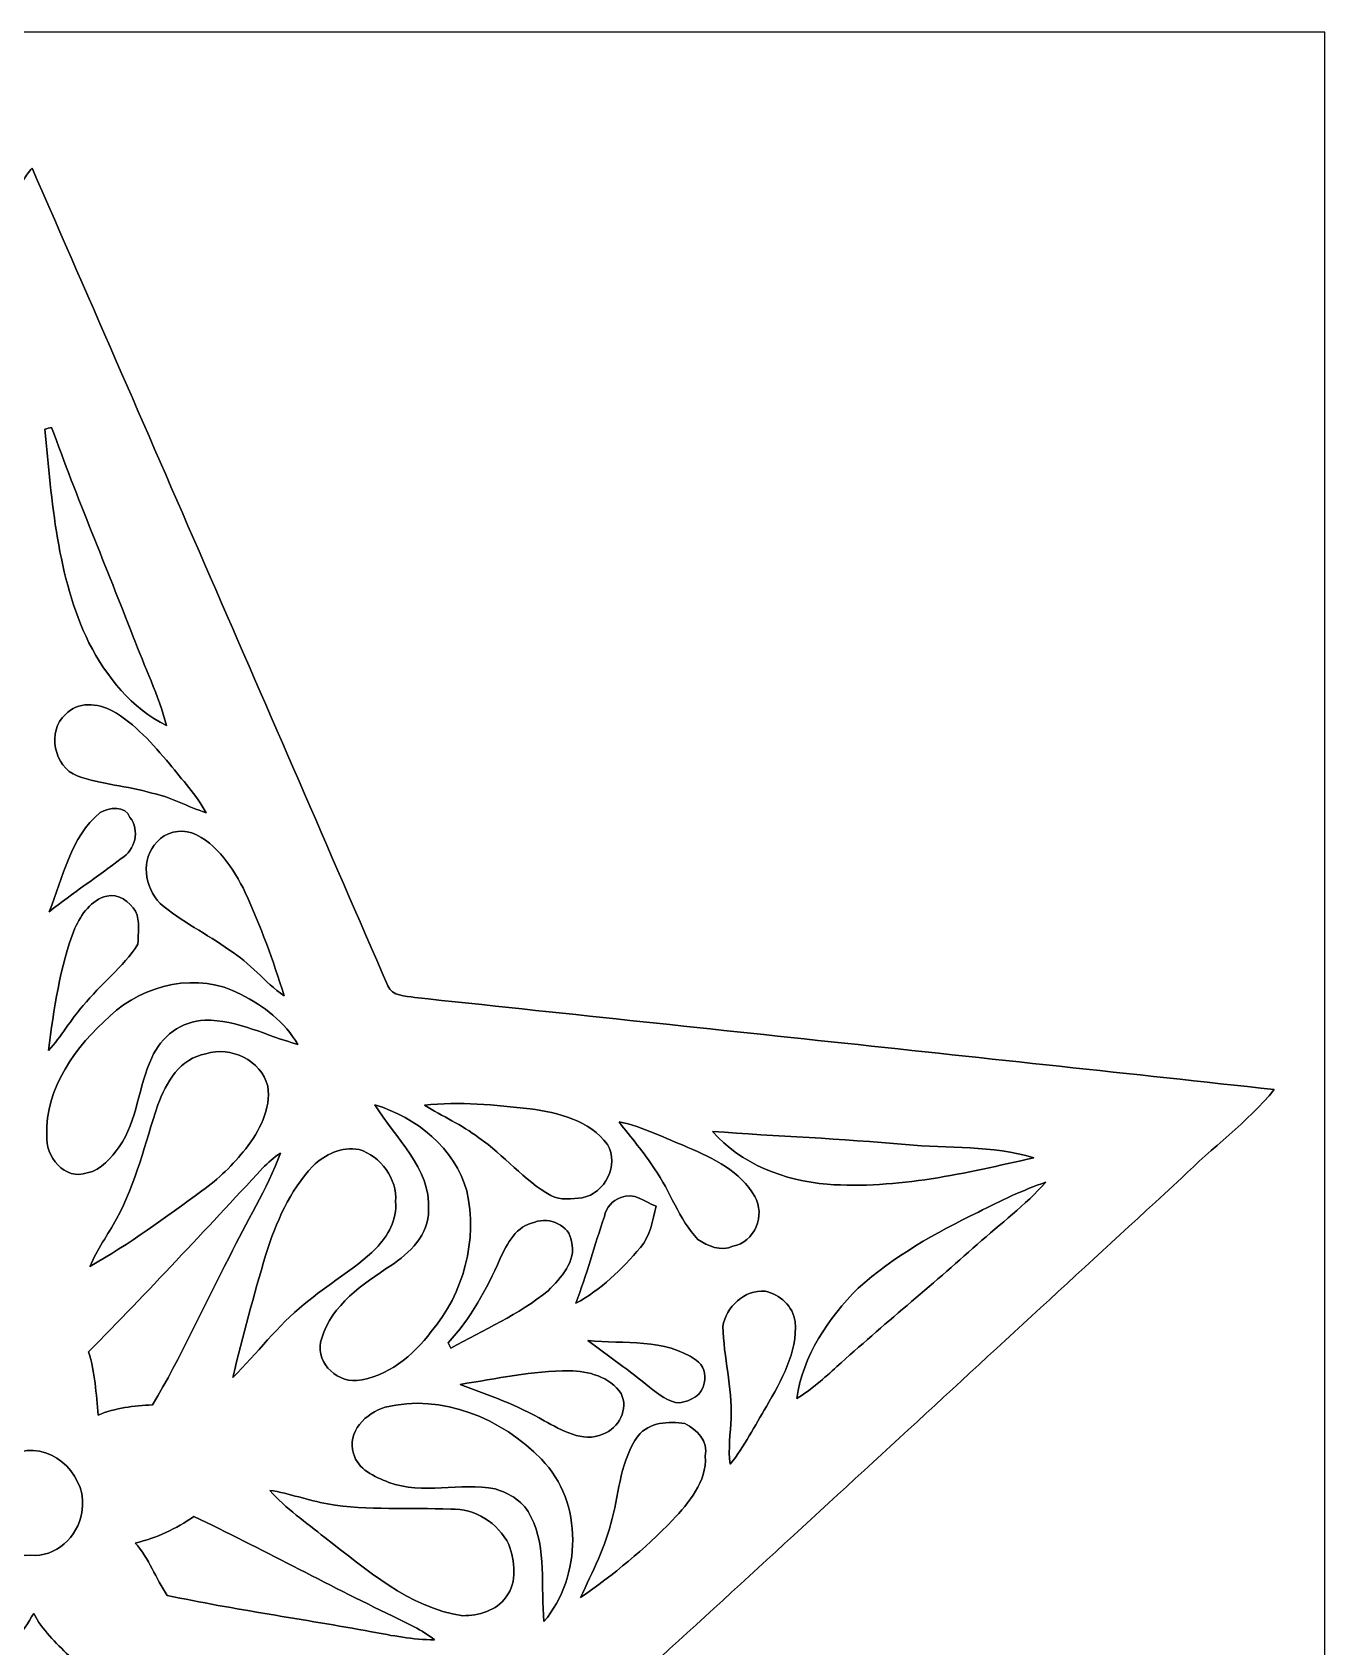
# Model space of a CAD drawing. Header units: centimetres. Extents: x -16.8 to 16.8, y -16.7 to 16.7.
# Drawn here: x 0.29 to 16.77, y -3.93 to 16.67 of the extents above; entities that cross this region are included whole.
import ezdxf

# ---------------------------------------------------------------- set-up
doc = ezdxf.new("R2010")
doc.units = ezdxf.units.CM
doc.header["$MEASUREMENT"] = 0
doc.layers.add('Layer 1', color=7, linetype='Continuous')

msp = doc.modelspace()

# ---------------------------------------------------------------- linework, layer by layer
at = {"layer": 'Layer 1', "color": 7}
for points, knots in [([(-16.77458, 16.66875), (-16.77458, 16.66875), (16.77458, 16.66875), (16.77458, 16.66875), (16.77458, 16.66875), (16.77458, 16.66875), (16.77458, -16.66875), (16.77458, -16.66875), (16.77458, -16.66875), (16.77458, -16.66875), (-16.77458, -16.66875), (-16.77458, -16.66875), (-16.77458, -16.66875), (-16.77458, -16.66875), (-16.77458, 16.66875), (-16.77458, 16.66875), (-16.77458, 16.66875), (-16.77458, 16.66875), (-16.77458, 16.66875), (-16.77458, 16.66875)], [0, 0, 0, 0, 0.16666667, 0.16666667, 0.16666667, 0.16666667, 0.33333333, 0.33333333, 0.33333333, 0.33333333, 0.5, 0.5, 0.5, 0.5, 0.66666667, 0.66666667, 0.66666667, 0.66666667, 1, 1, 1, 1]), ([(0.1778, 14.78562), (-1.30986, 11.36685), (-2.79929, 7.94773), (-4.2799, 4.52543), (-4.2799, 4.52543), (-4.34411, 4.34481), (-4.57729, 4.35998), (-4.72793, 4.3307), (-4.72793, 4.3307), (-8.35307, 3.95076), (-11.97681, 3.55529), (-15.6016, 3.17288), (-15.6016, 3.17288), (-15.39134, 2.90089), (-15.11088, 2.69416), (-14.86359, 2.4578), (-14.86359, 2.4578), (-12.31265, 0.11254), (-9.76524, -2.23661), (-7.21043, -4.57764), (-7.21043, -4.57764), (-7.42456, -5.79332), (-7.7149, -6.99488), (-7.94985, -8.20702), (-7.94985, -8.20702), (-8.47654, -10.77666), (-9.03676, -13.33994), (-9.54476, -15.9131), (-9.54476, -15.9131), (-9.01524, -15.66686), (-8.53158, -15.33525), (-8.02323, -15.05021), (-8.02323, -15.05021), (-5.32024, -13.44612), (-2.61267, -11.84875), (0.09102, -10.24502), (0.09102, -10.24502), (0.21943, -10.15471), (0.38594, -10.21045), (0.50835, -10.28524), (0.50835, -10.28524), (3.3722, -11.98704), (6.24452, -13.67402), (9.10837, -15.37476), (9.10837, -15.37476), (9.42975, -15.55715), (9.73702, -15.7674), (10.07745, -15.91416), (10.07745, -15.91416), (9.96915, -15.28727), (9.82592, -14.66744), (9.69716, -14.04479), (9.69716, -14.04479), (9.21173, -11.66566), (8.69844, -9.29252), (8.21584, -6.91339), (8.21584, -6.91339), (8.05215, -6.13657), (7.87224, -5.36293), (7.73994, -4.58011), (7.73994, -4.58011), (10.15506, -2.38231), (12.54689, -0.15804), (14.95284, 2.0507), (14.95284, 2.0507), (15.33701, 2.43522), (15.78504, 2.75519), (16.13182, 3.17676), (16.13182, 3.17676), (12.47846, 3.57823), (8.82297, 3.96134), (5.16855, 4.35222), (5.16855, 4.35222), (5.05213, 4.37409), (4.87574, 4.36457), (4.82459, 4.50286), (4.82459, 4.50286), (3.31435, 7.98124), (1.80552, 11.46104), (0.28646, 14.93591), (0.28646, 14.93591), (0.248, 14.88722), (0.20814, 14.8396), (0.1778, 14.78562)], [0, 0, 0, 0, 0.04545455, 0.04545455, 0.04545455, 0.04545455, 0.09090909, 0.09090909, 0.09090909, 0.09090909, 0.13636364, 0.13636364, 0.13636364, 0.13636364, 0.18181818, 0.18181818, 0.18181818, 0.18181818, 0.22727273, 0.22727273, 0.22727273, 0.22727273, 0.27272727, 0.27272727, 0.27272727, 0.27272727, 0.31818182, 0.31818182, 0.31818182, 0.31818182, 0.36363636, 0.36363636, 0.36363636, 0.36363636, 0.40909091, 0.40909091, 0.40909091, 0.40909091, 0.45454545, 0.45454545, 0.45454545, 0.45454545, 0.5, 0.5, 0.5, 0.5, 0.54545455, 0.54545455, 0.54545455, 0.54545455, 0.59090909, 0.59090909, 0.59090909, 0.59090909, 0.63636364, 0.63636364, 0.63636364, 0.63636364, 0.68181818, 0.68181818, 0.68181818, 0.68181818, 0.72727273, 0.72727273, 0.72727273, 0.72727273, 0.77272727, 0.77272727, 0.77272727, 0.77272727, 0.81818182, 0.81818182, 0.81818182, 0.81818182, 0.86363636, 0.86363636, 0.86363636, 0.86363636, 0.90909091, 0.90909091, 0.90909091, 0.90909091, 1, 1, 1, 1]), ([(0.45085, 11.60427), (0.47237, 11.60992), (0.51506, 11.62085), (0.53657, 11.6265), (0.53657, 11.6265), (0.86078, 10.72656), (1.23366, 9.84532), (1.57798, 8.95279), (1.57798, 8.95279), (1.72014, 8.57638), (1.8983, 8.21196), (2.00201, 7.82214), (2.00201, 7.82214), (1.55646, 8.03981), (1.23613, 8.44444), (1.01247, 8.87695), (1.01247, 8.87695), (0.60572, 9.72467), (0.53657, 10.68211), (0.45085, 11.60427)], [0, 0, 0, 0, 0.16666667, 0.16666667, 0.16666667, 0.16666667, 0.33333333, 0.33333333, 0.33333333, 0.33333333, 0.5, 0.5, 0.5, 0.5, 0.66666667, 0.66666667, 0.66666667, 0.66666667, 1, 1, 1, 1]), ([(0.71473, 7.96396), (0.86325, 8.13364), (1.12607, 8.10683), (1.30916, 8.01017), (1.30916, 8.01017), (1.60338, 7.84684), (1.82492, 7.58437), (2.04082, 7.33178), (2.04082, 7.33178), (2.20098, 7.12893), (2.38301, 6.93984), (2.50578, 6.71019), (2.50578, 6.71019), (2.27224, 6.78497), (2.05705, 6.91021), (1.81539, 6.96101), (1.81539, 6.96101), (1.50283, 7.05485), (1.17087, 7.06755), (0.8636, 7.17938), (0.8636, 7.17938), (0.56691, 7.2958), (0.4699, 7.74947), (0.71473, 7.96396)], [0, 0, 0, 0, 0.14285714, 0.14285714, 0.14285714, 0.14285714, 0.28571429, 0.28571429, 0.28571429, 0.28571429, 0.42857143, 0.42857143, 0.42857143, 0.42857143, 0.57142857, 0.57142857, 0.57142857, 0.57142857, 0.71428571, 0.71428571, 0.71428571, 0.71428571, 1, 1, 1, 1]), ([(1.15535, 6.71089), (1.26753, 6.77686), (1.48131, 6.80685), (1.53494, 6.64986), (1.53494, 6.64986), (1.66758, 6.48652), (1.60161, 6.22794), (1.42416, 6.12669), (1.42416, 6.12669), (1.12571, 5.89033), (0.80222, 5.68713), (0.50624, 5.44689), (0.50624, 5.44689), (0.68333, 5.88222), (0.77294, 6.39692), (1.15535, 6.71089)], [0, 0, 0, 0, 0.2, 0.2, 0.2, 0.2, 0.4, 0.4, 0.4, 0.4, 0.6, 0.6, 0.6, 0.6, 1, 1, 1, 1]), ([(1.88242, 6.33695), (1.98226, 6.46501), (2.17452, 6.49923), (2.32516, 6.45513), (2.32516, 6.45513), (2.65359, 6.31296), (2.85432, 6.0004), (3.00673, 5.69136), (3.00673, 5.69136), (3.19934, 5.26344), (3.36515, 4.82318), (3.50132, 4.37374), (3.50132, 4.37374), (3.25226, 4.54766), (3.06423, 4.79601), (2.80529, 4.95688), (2.80529, 4.95688), (2.51601, 5.16502), (2.1904, 5.31989), (1.91946, 5.55308), (1.91946, 5.55308), (1.7212, 5.75628), (1.66617, 6.12211), (1.88242, 6.33695)], [0, 0, 0, 0, 0.14285714, 0.14285714, 0.14285714, 0.14285714, 0.28571429, 0.28571429, 0.28571429, 0.28571429, 0.42857143, 0.42857143, 0.42857143, 0.42857143, 0.57142857, 0.57142857, 0.57142857, 0.57142857, 0.71428571, 0.71428571, 0.71428571, 0.71428571, 1, 1, 1, 1]), ([(1.23896, 5.6448), (1.38818, 5.68607), (1.53176, 5.57212), (1.60761, 5.45324), (1.60761, 5.45324), (1.66687, 5.32412), (1.63865, 5.1689), (1.63724, 5.03237), (1.63724, 5.03237), (1.44639, 4.73498), (1.15923, 4.52049), (0.93874, 4.2478), (0.93874, 4.2478), (0.77505, 4.06964), (0.66322, 3.85128), (0.49706, 3.67524), (0.49706, 3.67524), (0.56339, 4.20299), (0.641, 4.73781), (0.8315, 5.23663), (0.8315, 5.23663), (0.91687, 5.40985), (1.03787, 5.60035), (1.23896, 5.6448)], [0, 0, 0, 0, 0.14285714, 0.14285714, 0.14285714, 0.14285714, 0.28571429, 0.28571429, 0.28571429, 0.28571429, 0.42857143, 0.42857143, 0.42857143, 0.42857143, 0.57142857, 0.57142857, 0.57142857, 0.57142857, 0.71428571, 0.71428571, 0.71428571, 0.71428571, 1, 1, 1, 1]), ([(1.28094, 4.11621), (1.71379, 4.52226), (2.41018, 4.68454), (2.9464, 4.39349), (2.9464, 4.39349), (3.23779, 4.24639), (3.51296, 4.03966), (3.67736, 3.75179), (3.67736, 3.75179), (3.28366, 3.86221), (2.90865, 4.06329), (2.49132, 4.06471), (2.49132, 4.06471), (2.19675, 4.05024), (1.92687, 3.8541), (1.81434, 3.58387), (1.81434, 3.58387), (1.64112, 3.21592), (1.63266, 2.78694), (1.39876, 2.4451), (1.39876, 2.4451), (1.29081, 2.31105), (1.17263, 2.14701), (0.99025, 2.1149), (0.99025, 2.1149), (0.7052, 2.00907), (0.44909, 2.32869), (0.47554, 2.59362), (0.47554, 2.59362), (0.45014, 3.20111), (0.84949, 3.73063), (1.28094, 4.11621)], [0, 0, 0, 0, 0.11111111, 0.11111111, 0.11111111, 0.11111111, 0.22222222, 0.22222222, 0.22222222, 0.22222222, 0.33333333, 0.33333333, 0.33333333, 0.33333333, 0.44444444, 0.44444444, 0.44444444, 0.44444444, 0.55555556, 0.55555556, 0.55555556, 0.55555556, 0.66666667, 0.66666667, 0.66666667, 0.66666667, 0.77777778, 0.77777778, 0.77777778, 0.77777778, 1, 1, 1, 1]), ([(2.50296, 3.63185), (2.82187, 3.73662), (3.20781, 3.55036), (3.29353, 3.22192), (3.29353, 3.22192), (3.33869, 2.92453), (3.18417, 2.64901), (3.01202, 2.42147), (3.01202, 2.42147), (2.85044, 2.21933), (2.66594, 2.03376), (2.45357, 1.88524), (2.45357, 1.88524), (1.98931, 1.54693), (1.52612, 1.20368), (1.02552, 0.92075), (1.02552, 0.92075), (1.11513, 1.13559), (1.25413, 1.32397), (1.36454, 1.52788), (1.36454, 1.52788), (1.61078, 1.98402), (1.73002, 2.49132), (1.89018, 2.98027), (1.89018, 2.98027), (1.99284, 3.26637), (2.1777, 3.57928), (2.50296, 3.63185)], [0, 0, 0, 0, 0.125, 0.125, 0.125, 0.125, 0.25, 0.25, 0.25, 0.25, 0.375, 0.375, 0.375, 0.375, 0.5, 0.5, 0.5, 0.5, 0.625, 0.625, 0.625, 0.625, 0.75, 0.75, 0.75, 0.75, 1, 1, 1, 1]), ([(4.66019, 2.98379), (5.1883, 2.82011), (5.67866, 2.43029), (5.83283, 1.88313), (5.83283, 1.88313), (5.97359, 1.25659), (5.79049, 0.57679), (5.37916, 0.08855), (5.37916, 0.08855), (5.1435, -0.21625), (4.82212, -0.49565), (4.42383, -0.53587), (4.42383, -0.53587), (4.14831, -0.55598), (3.8802, -0.27058), (3.98216, 0.00529), (3.98216, 0.00529), (4.11127, 0.43145), (4.50568, 0.69568), (4.85916, 0.9271), (4.85916, 0.9271), (5.0987, 1.08761), (5.35658, 1.32574), (5.34282, 1.64112), (5.34282, 1.64112), (5.37669, 2.18158), (4.91384, 2.55552), (4.66019, 2.98379)], [0, 0, 0, 0, 0.125, 0.125, 0.125, 0.125, 0.25, 0.25, 0.25, 0.25, 0.375, 0.375, 0.375, 0.375, 0.5, 0.5, 0.5, 0.5, 0.625, 0.625, 0.625, 0.625, 0.75, 0.75, 0.75, 0.75, 1, 1, 1, 1]), ([(5.29096, 2.9785), (5.73934, 3.02754), (6.19231, 2.98027), (6.63893, 2.93194), (6.63893, 2.93194), (6.99876, 2.88219), (7.39951, 2.78412), (7.62529, 2.47509), (7.62529, 2.47509), (7.78298, 2.21086), (7.59213, 1.85385), (7.30532, 1.7967), (7.30532, 1.7967), (7.17409, 1.7847), (7.02522, 1.7593), (6.90457, 1.82527), (6.90457, 1.82527), (6.55673, 2.01824), (6.31049, 2.34174), (5.98382, 2.56293), (5.98382, 2.56293), (5.77003, 2.72909), (5.51886, 2.83492), (5.29096, 2.9785)], [0, 0, 0, 0, 0.14285714, 0.14285714, 0.14285714, 0.14285714, 0.28571429, 0.28571429, 0.28571429, 0.28571429, 0.42857143, 0.42857143, 0.42857143, 0.42857143, 0.57142857, 0.57142857, 0.57142857, 0.57142857, 0.71428571, 0.71428571, 0.71428571, 0.71428571, 1, 1, 1, 1]), ([(7.77416, 2.76542), (8.08249, 2.70404), (8.36224, 2.55235), (8.65329, 2.43981), (8.65329, 2.43981), (8.97537, 2.2987), (9.32603, 2.13325), (9.50419, 1.81363), (9.50419, 1.81363), (9.64565, 1.57727), (9.50242, 1.22661), (9.22584, 1.17898), (9.22584, 1.17898), (9.07627, 1.10772), (8.90341, 1.17863), (8.77993, 1.26506), (8.77993, 1.26506), (8.53299, 1.52329), (8.43139, 1.87607), (8.22819, 2.16429), (8.22819, 2.16429), (8.09413, 2.37808), (7.92374, 2.56364), (7.77416, 2.76542)], [0, 0, 0, 0, 0.14285714, 0.14285714, 0.14285714, 0.14285714, 0.28571429, 0.28571429, 0.28571429, 0.28571429, 0.42857143, 0.42857143, 0.42857143, 0.42857143, 0.57142857, 0.57142857, 0.57142857, 0.57142857, 0.71428571, 0.71428571, 0.71428571, 0.71428571, 1, 1, 1, 1]), ([(8.96549, 2.64266), (9.7857, 2.58128), (10.60873, 2.55164), (11.42824, 2.47438), (11.42824, 2.47438), (11.97116, 2.42111), (12.53631, 2.47191), (13.06266, 2.30646), (13.06266, 2.30646), (12.19976, 2.10926), (11.3217, 1.90465), (10.42987, 1.96815), (10.42987, 1.96815), (9.88624, 2.01577), (9.33132, 2.22356), (8.96549, 2.64266)], [0, 0, 0, 0, 0.2, 0.2, 0.2, 0.2, 0.4, 0.4, 0.4, 0.4, 0.6, 0.6, 0.6, 0.6, 1, 1, 1, 1]), ([(3.22615, 2.17205), (3.2953, 2.24437), (3.3722, 2.30893), (3.45369, 2.36679), (3.45369, 2.36679), (3.28824, 1.90218), (3.01272, 1.48625), (2.80423, 1.04105), (2.80423, 1.04105), (2.46944, 0.41557), (2.18969, -0.23883), (1.8228, -0.84702), (1.8228, -0.84702), (1.58503, -0.85408), (1.35008, -0.88794), (1.12889, -0.97614), (1.12889, -0.97614), (1.10631, -0.7045), (1.08797, -0.43145), (1.00824, -0.17004), (1.00824, -0.17004), (1.76283, 0.59549), (2.49449, 1.3843), (3.22615, 2.17205)], [0, 0, 0, 0, 0.14285714, 0.14285714, 0.14285714, 0.14285714, 0.28571429, 0.28571429, 0.28571429, 0.28571429, 0.42857143, 0.42857143, 0.42857143, 0.42857143, 0.57142857, 0.57142857, 0.57142857, 0.57142857, 0.71428571, 0.71428571, 0.71428571, 0.71428571, 1, 1, 1, 1]), ([(3.86821, 2.19957), (4.02061, 2.34985), (4.23862, 2.4571), (4.45699, 2.41088), (4.45699, 2.41088), (4.73604, 2.32974), (4.94524, 2.03729), (4.92372, 1.7466), (4.92372, 1.7466), (4.947, 1.518), (4.82141, 1.30951), (4.67325, 1.14794), (4.67325, 1.14794), (4.39667, 0.8763), (4.05165, 0.69039), (3.75955, 0.43744), (3.75955, 0.43744), (3.41736, 0.1651), (3.15842, -0.19156), (2.84727, -0.49565), (2.84727, -0.49565), (2.97744, 0.02963), (3.11221, 0.55386), (3.26954, 1.07174), (3.26954, 1.07174), (3.39725, 1.4792), (3.57117, 1.88524), (3.86821, 2.19957)], [0, 0, 0, 0, 0.125, 0.125, 0.125, 0.125, 0.25, 0.25, 0.25, 0.25, 0.375, 0.375, 0.375, 0.375, 0.5, 0.5, 0.5, 0.5, 0.625, 0.625, 0.625, 0.625, 0.75, 0.75, 0.75, 0.75, 1, 1, 1, 1]), ([(7.79604, 1.79987), (7.96325, 1.87254), (8.10225, 1.74449), (8.24653, 1.68769), (8.24653, 1.68769), (8.20314, 1.50636), (8.17174, 1.30739), (8.04686, 1.15993), (8.04686, 1.15993), (7.80909, 0.88547), (7.54592, 0.62089), (7.22207, 0.44944), (7.22207, 0.44944), (7.36282, 0.8128), (7.45913, 1.19027), (7.58754, 1.55751), (7.58754, 1.55751), (7.60765, 1.67005), (7.68809, 1.76565), (7.79604, 1.79987)], [0, 0, 0, 0, 0.16666667, 0.16666667, 0.16666667, 0.16666667, 0.33333333, 0.33333333, 0.33333333, 0.33333333, 0.5, 0.5, 0.5, 0.5, 0.66666667, 0.66666667, 0.66666667, 0.66666667, 1, 1, 1, 1]), ([(12.35851, 1.61431), (12.63685, 1.75966), (12.9219, 1.89265), (13.21858, 1.99566), (13.21858, 1.99566), (12.95506, 1.70145), (12.63721, 1.46438), (12.34369, 1.20191), (12.34369, 1.20191), (11.75526, 0.67239), (11.13896, 0.17463), (10.55335, -0.35807), (10.55335, -0.35807), (10.39001, -0.50306), (10.2302, -0.65476), (10.0397, -0.76412), (10.0397, -0.76412), (10.11802, -0.21978), (10.44363, 0.25859), (10.82287, 0.6417), (10.82287, 0.6417), (11.27689, 1.04881), (11.81241, 1.35008), (12.35851, 1.61431)], [0, 0, 0, 0, 0.14285714, 0.14285714, 0.14285714, 0.14285714, 0.28571429, 0.28571429, 0.28571429, 0.28571429, 0.42857143, 0.42857143, 0.42857143, 0.42857143, 0.57142857, 0.57142857, 0.57142857, 0.57142857, 0.71428571, 0.71428571, 0.71428571, 0.71428571, 1, 1, 1, 1]), ([(6.70031, 1.48378), (6.88234, 1.55857), (7.14692, 1.44216), (7.16562, 1.23754), (7.16562, 1.23754), (7.23582, 0.98496), (7.03157, 0.77258), (6.86894, 0.61066), (6.86894, 0.61066), (6.4957, 0.30374), (6.04802, 0.10936), (5.62716, -0.12241), (5.62716, -0.12241), (5.61869, -0.10548), (5.60141, -0.07161), (5.59294, -0.05468), (5.59294, -0.05468), (5.88398, 0.25294), (6.0833, 0.62936), (6.25404, 1.01318), (6.25404, 1.01318), (6.34471, 1.20968), (6.46536, 1.44251), (6.70031, 1.48378)], [0, 0, 0, 0, 0.14285714, 0.14285714, 0.14285714, 0.14285714, 0.28571429, 0.28571429, 0.28571429, 0.28571429, 0.42857143, 0.42857143, 0.42857143, 0.42857143, 0.57142857, 0.57142857, 0.57142857, 0.57142857, 0.71428571, 0.71428571, 0.71428571, 0.71428571, 1, 1, 1, 1]), ([(9.09708, 0.15452), (9.1373, 0.40569), (9.37542, 0.62618), (9.63683, 0.60325), (9.63683, 0.60325), (9.8231, 0.56868), (9.99843, 0.40958), (10.01818, 0.21555), (10.01818, 0.21555), (10.05664, -0.18027), (9.83862, -0.53622), (9.65341, -0.86783), (9.65341, -0.86783), (9.50383, -1.11513), (9.37472, -1.3776), (9.19198, -1.60302), (9.19198, -1.60302), (9.1634, -1.40794), (9.19409, -1.21109), (9.20397, -1.01635), (9.20397, -1.01635), (9.2202, -0.6223), (9.10872, -0.23742), (9.09708, 0.15452)], [0, 0, 0, 0, 0.14285714, 0.14285714, 0.14285714, 0.14285714, 0.28571429, 0.28571429, 0.28571429, 0.28571429, 0.42857143, 0.42857143, 0.42857143, 0.42857143, 0.57142857, 0.57142857, 0.57142857, 0.57142857, 0.71428571, 0.71428571, 0.71428571, 0.71428571, 1, 1, 1, 1]), ([(7.37729, -0.02399), (7.83837, -0.07479), (8.35448, 0.00494), (8.75736, -0.27446), (8.75736, -0.27446), (8.84908, -0.33761), (8.89176, -0.45896), (8.85754, -0.56868), (8.85754, -0.56868), (8.84379, -0.71931), (8.68468, -0.79975), (8.55098, -0.82021), (8.55098, -0.82021), (8.39964, -0.81986), (8.27793, -0.70485), (8.16257, -0.62195), (8.16257, -0.62195), (7.91175, -0.40852), (7.63623, -0.22719), (7.37729, -0.02399)], [0, 0, 0, 0, 0.16666667, 0.16666667, 0.16666667, 0.16666667, 0.33333333, 0.33333333, 0.33333333, 0.33333333, 0.5, 0.5, 0.5, 0.5, 0.66666667, 0.66666667, 0.66666667, 0.66666667, 1, 1, 1, 1]), ([(5.7471, -0.58455), (6.20924, -0.5147), (6.66962, -0.41099), (7.13916, -0.41169), (7.13916, -0.41169), (7.38364, -0.41522), (7.65457, -0.48683), (7.79956, -0.70062), (7.79956, -0.70062), (7.89975, -0.89853), (7.77205, -1.14864), (7.56885, -1.21849), (7.56885, -1.21849), (7.30321, -1.33668), (7.04709, -1.16699), (6.81778, -1.05022), (6.81778, -1.05022), (6.48018, -0.85196), (6.11152, -0.72108), (5.7471, -0.58455)], [0, 0, 0, 0, 0.16666667, 0.16666667, 0.16666667, 0.16666667, 0.33333333, 0.33333333, 0.33333333, 0.33333333, 0.5, 0.5, 0.5, 0.5, 0.66666667, 0.66666667, 0.66666667, 0.66666667, 1, 1, 1, 1]), ([(4.79143, -0.87595), (5.51427, -0.69709), (6.28297, -1.02129), (6.78462, -1.54093), (6.78462, -1.54093), (7.32367, -2.08633), (7.29827, -3.04059), (6.81637, -3.61244), (6.81637, -3.61244), (6.76875, -3.169), (6.85941, -2.68711), (6.64986, -2.27577), (6.64986, -2.27577), (6.56837, -2.08915), (6.38175, -1.97309), (6.19266, -1.91946), (6.19266, -1.91946), (5.74499, -1.83339), (5.27297, -1.99637), (4.83553, -1.8355), (4.83553, -1.8355), (4.65561, -1.76142), (4.43865, -1.67358), (4.3875, -1.46509), (4.3875, -1.46509), (4.29542, -1.19627), (4.54942, -0.94615), (4.79143, -0.87595)], [0, 0, 0, 0, 0.125, 0.125, 0.125, 0.125, 0.25, 0.25, 0.25, 0.25, 0.375, 0.375, 0.375, 0.375, 0.5, 0.5, 0.5, 0.5, 0.625, 0.625, 0.625, 0.625, 0.75, 0.75, 0.75, 0.75, 1, 1, 1, 1]), ([(8.01652, -1.24319), (8.15305, -1.06327), (8.41163, -1.05375), (8.61483, -1.0862), (8.61483, -1.0862), (8.76688, -1.16029), (8.91328, -1.31233), (8.87307, -1.50001), (8.87307, -1.50001), (8.89882, -1.82704), (8.66034, -2.09409), (8.45749, -2.31916), (8.45749, -2.31916), (8.10013, -2.6857), (7.70396, -3.0159), (7.28204, -3.30623), (7.28204, -3.30623), (7.43479, -2.97639), (7.60412, -2.65113), (7.68773, -2.29482), (7.68773, -2.29482), (7.7791, -1.93957), (7.79357, -1.55046), (8.01652, -1.24319)], [0, 0, 0, 0, 0.14285714, 0.14285714, 0.14285714, 0.14285714, 0.28571429, 0.28571429, 0.28571429, 0.28571429, 0.42857143, 0.42857143, 0.42857143, 0.42857143, 0.57142857, 0.57142857, 0.57142857, 0.57142857, 0.71428571, 0.71428571, 0.71428571, 0.71428571, 1, 1, 1, 1]), ([(0.13829, -1.44533), (0.5775, -1.32962), (1.01141, -1.78964), (0.92004, -2.22109), (0.92004, -2.22109), (0.87101, -2.53012), (0.58879, -2.79647), (0.26458, -2.76543), (0.26458, -2.76543), (-0.06279, -2.79859), (-0.37712, -2.49308), (-0.37042, -2.16888), (-0.37042, -2.16888), (-0.43533, -1.84115), (-0.18909, -1.49684), (0.13829, -1.44533)], [0, 0, 0, 0, 0.2, 0.2, 0.2, 0.2, 0.4, 0.4, 0.4, 0.4, 0.6, 0.6, 0.6, 0.6, 1, 1, 1, 1]), ([(3.3214, -1.93746), (3.57046, -1.97485), (3.80753, -2.06763), (4.05589, -2.10926), (4.05589, -2.10926), (4.57482, -2.19957), (5.10293, -2.15194), (5.62645, -2.17805), (5.62645, -2.17805), (5.93549, -2.15971), (6.23041, -2.35903), (6.36976, -2.62678), (6.36976, -2.62678), (6.44207, -2.83916), (6.48123, -3.10621), (6.33201, -3.29636), (6.33201, -3.29636), (6.21312, -3.47521), (5.98205, -3.53554), (5.77921, -3.5366), (5.77921, -3.5366), (5.08635, -3.43641), (4.55718, -2.94464), (4.0192, -2.54035), (4.0192, -2.54035), (3.78389, -2.34315), (3.52178, -2.17205), (3.3214, -1.93746)], [0, 0, 0, 0, 0.125, 0.125, 0.125, 0.125, 0.25, 0.25, 0.25, 0.25, 0.375, 0.375, 0.375, 0.375, 0.5, 0.5, 0.5, 0.5, 0.625, 0.625, 0.625, 0.625, 0.75, 0.75, 0.75, 0.75, 1, 1, 1, 1]), ([(1.60373, -2.6095), (1.8736, -2.54706), (2.12443, -2.42782), (2.35126, -2.26942), (2.35126, -2.26942), (3.20357, -2.68005), (4.03401, -3.13443), (4.88774, -3.54154), (4.88774, -3.54154), (5.06942, -3.6322), (5.25886, -3.71581), (5.41831, -3.84457), (5.41831, -3.84457), (5.14703, -3.84457), (4.88068, -3.7906), (4.61574, -3.74227), (4.61574, -3.74227), (3.74791, -3.58105), (2.87232, -3.46004), (2.00872, -3.27801), (2.00872, -3.27801), (1.86549, -3.06105), (1.77729, -2.80811), (1.60373, -2.6095)], [0, 0, 0, 0, 0.14285714, 0.14285714, 0.14285714, 0.14285714, 0.28571429, 0.28571429, 0.28571429, 0.28571429, 0.42857143, 0.42857143, 0.42857143, 0.42857143, 0.57142857, 0.57142857, 0.57142857, 0.57142857, 0.71428571, 0.71428571, 0.71428571, 0.71428571, 1, 1, 1, 1]), ([(0.30762, -3.50838), (0.41698, -3.71757), (0.58808, -3.88161), (0.75494, -4.0453), (0.75494, -4.0453), (0.85831, -4.13209), (0.79763, -4.27778), (0.79269, -4.39067), (0.79269, -4.39067), (0.62371, -5.43101), (0.47554, -6.47488), (0.32067, -7.51769), (0.32067, -7.51769), (0.30092, -7.51734), (0.26106, -7.51734), (0.2413, -7.51699), (0.2413, -7.51699), (0.07479, -6.3881), (-0.07761, -5.25674), (-0.22613, -4.12503), (-0.22613, -4.12503), (0.01658, -3.98251), (0.16686, -3.74368), (0.30762, -3.50838)], [0, 0, 0, 0, 0.14285714, 0.14285714, 0.14285714, 0.14285714, 0.28571429, 0.28571429, 0.28571429, 0.28571429, 0.42857143, 0.42857143, 0.42857143, 0.42857143, 0.57142857, 0.57142857, 0.57142857, 0.57142857, 0.71428571, 0.71428571, 0.71428571, 0.71428571, 1, 1, 1, 1])]:
    msp.add_open_spline(points, degree=3, knots=knots, dxfattribs=at)
at = {"layer": 'Layer 1', "color": 251}
for points, knots in [([(0.1778, 14.78562), (0.20814, 14.8396), (0.248, 14.88722), (0.28646, 14.93591), (0.28646, 14.93591), (1.80552, 11.46104), (3.31435, 7.98124), (4.82459, 4.50286), (4.82459, 4.50286), (4.87574, 4.36457), (5.05213, 4.37409), (5.16855, 4.35222), (5.16855, 4.35222), (8.82297, 3.96134), (12.47846, 3.57823), (16.13182, 3.17676), (16.13182, 3.17676), (15.78504, 2.75519), (15.33701, 2.43522), (14.95284, 2.0507), (14.95284, 2.0507), (12.54689, -0.15804), (10.15506, -2.38231), (7.73994, -4.58011), (7.73994, -4.58011), (7.87224, -5.36293), (8.05215, -6.13657), (8.21584, -6.91339), (8.21584, -6.91339), (8.69844, -9.29252), (9.21173, -11.66566), (9.69716, -14.04479), (9.69716, -14.04479), (9.82592, -14.66744), (9.96915, -15.28727), (10.07745, -15.91416), (10.07745, -15.91416), (9.73702, -15.7674), (9.42975, -15.55715), (9.10837, -15.37476), (9.10837, -15.37476), (6.24452, -13.67402), (3.3722, -11.98704), (0.50835, -10.28524), (0.50835, -10.28524), (0.38594, -10.21045), (0.21943, -10.15471), (0.09102, -10.24502), (0.09102, -10.24502), (-2.61267, -11.84875), (-5.32024, -13.44612), (-8.02323, -15.05021), (-8.02323, -15.05021), (-8.53158, -15.33525), (-9.01524, -15.66686), (-9.54476, -15.9131), (-9.54476, -15.9131), (-9.03676, -13.33994), (-8.47654, -10.77666), (-7.94985, -8.20702), (-7.94985, -8.20702), (-7.7149, -6.99488), (-7.42456, -5.79332), (-7.21043, -4.57764), (-7.21043, -4.57764), (-9.76524, -2.23661), (-12.31265, 0.11254), (-14.86359, 2.4578), (-14.86359, 2.4578), (-15.11088, 2.69416), (-15.39134, 2.90089), (-15.6016, 3.17288), (-15.6016, 3.17288), (-11.97681, 3.55529), (-8.35307, 3.95076), (-4.72793, 4.3307), (-4.72793, 4.3307), (-4.57729, 4.35998), (-4.34411, 4.34481), (-4.2799, 4.52543), (-4.2799, 4.52543), (-2.79929, 7.94773), (-1.30986, 11.36685), (0.1778, 14.78562), (0.1778, 14.78562), (0.1778, 14.78562), (0.1778, 14.78562), (0.1778, 14.78562)], [0, 0, 0, 0, 0.04347826, 0.04347826, 0.04347826, 0.04347826, 0.08695652, 0.08695652, 0.08695652, 0.08695652, 0.13043478, 0.13043478, 0.13043478, 0.13043478, 0.17391304, 0.17391304, 0.17391304, 0.17391304, 0.2173913, 0.2173913, 0.2173913, 0.2173913, 0.26086957, 0.26086957, 0.26086957, 0.26086957, 0.30434783, 0.30434783, 0.30434783, 0.30434783, 0.34782609, 0.34782609, 0.34782609, 0.34782609, 0.39130435, 0.39130435, 0.39130435, 0.39130435, 0.43478261, 0.43478261, 0.43478261, 0.43478261, 0.47826087, 0.47826087, 0.47826087, 0.47826087, 0.52173913, 0.52173913, 0.52173913, 0.52173913, 0.56521739, 0.56521739, 0.56521739, 0.56521739, 0.60869565, 0.60869565, 0.60869565, 0.60869565, 0.65217391, 0.65217391, 0.65217391, 0.65217391, 0.69565217, 0.69565217, 0.69565217, 0.69565217, 0.73913043, 0.73913043, 0.73913043, 0.73913043, 0.7826087, 0.7826087, 0.7826087, 0.7826087, 0.82608696, 0.82608696, 0.82608696, 0.82608696, 0.86956522, 0.86956522, 0.86956522, 0.86956522, 0.91304348, 0.91304348, 0.91304348, 0.91304348, 1, 1, 1, 1]), ([(0.45085, 11.60427), (0.53657, 10.68211), (0.60572, 9.72467), (1.01247, 8.87695), (1.01247, 8.87695), (1.23613, 8.44444), (1.55646, 8.03981), (2.00201, 7.82214), (2.00201, 7.82214), (1.8983, 8.21196), (1.72014, 8.57638), (1.57798, 8.95279), (1.57798, 8.95279), (1.23366, 9.84532), (0.86078, 10.72656), (0.53657, 11.6265), (0.53657, 11.6265), (0.51506, 11.62085), (0.47237, 11.60992), (0.45085, 11.60427), (0.45085, 11.60427), (0.45085, 11.60427), (0.45085, 11.60427), (0.45085, 11.60427)], [0, 0, 0, 0, 0.14285714, 0.14285714, 0.14285714, 0.14285714, 0.28571429, 0.28571429, 0.28571429, 0.28571429, 0.42857143, 0.42857143, 0.42857143, 0.42857143, 0.57142857, 0.57142857, 0.57142857, 0.57142857, 0.71428571, 0.71428571, 0.71428571, 0.71428571, 1, 1, 1, 1]), ([(0.71473, 7.96396), (0.4699, 7.74947), (0.56691, 7.2958), (0.8636, 7.17938), (0.8636, 7.17938), (1.17087, 7.06755), (1.50283, 7.05485), (1.81539, 6.96101), (1.81539, 6.96101), (2.05705, 6.91021), (2.27224, 6.78497), (2.50578, 6.71019), (2.50578, 6.71019), (2.38301, 6.93984), (2.20098, 7.12893), (2.04082, 7.33178), (2.04082, 7.33178), (1.82492, 7.58437), (1.60338, 7.84684), (1.30916, 8.01017), (1.30916, 8.01017), (1.12607, 8.10683), (0.86325, 8.13364), (0.71473, 7.96396), (0.71473, 7.96396), (0.71473, 7.96396), (0.71473, 7.96396), (0.71473, 7.96396)], [0, 0, 0, 0, 0.125, 0.125, 0.125, 0.125, 0.25, 0.25, 0.25, 0.25, 0.375, 0.375, 0.375, 0.375, 0.5, 0.5, 0.5, 0.5, 0.625, 0.625, 0.625, 0.625, 0.75, 0.75, 0.75, 0.75, 1, 1, 1, 1]), ([(1.15535, 6.71089), (0.77294, 6.39692), (0.68333, 5.88222), (0.50624, 5.44689), (0.50624, 5.44689), (0.80222, 5.68713), (1.12571, 5.89033), (1.42416, 6.12669), (1.42416, 6.12669), (1.60161, 6.22794), (1.66758, 6.48652), (1.53494, 6.64986), (1.53494, 6.64986), (1.48131, 6.80685), (1.26753, 6.77686), (1.15535, 6.71089), (1.15535, 6.71089), (1.15535, 6.71089), (1.15535, 6.71089), (1.15535, 6.71089)], [0, 0, 0, 0, 0.16666667, 0.16666667, 0.16666667, 0.16666667, 0.33333333, 0.33333333, 0.33333333, 0.33333333, 0.5, 0.5, 0.5, 0.5, 0.66666667, 0.66666667, 0.66666667, 0.66666667, 1, 1, 1, 1]), ([(1.88242, 6.33695), (1.66617, 6.12211), (1.7212, 5.75628), (1.91946, 5.55308), (1.91946, 5.55308), (2.1904, 5.31989), (2.51601, 5.16502), (2.80529, 4.95688), (2.80529, 4.95688), (3.06423, 4.79601), (3.25226, 4.54766), (3.50132, 4.37374), (3.50132, 4.37374), (3.36515, 4.82318), (3.19934, 5.26344), (3.00673, 5.69136), (3.00673, 5.69136), (2.85432, 6.0004), (2.65359, 6.31296), (2.32516, 6.45513), (2.32516, 6.45513), (2.17452, 6.49923), (1.98226, 6.46501), (1.88242, 6.33695), (1.88242, 6.33695), (1.88242, 6.33695), (1.88242, 6.33695), (1.88242, 6.33695)], [0, 0, 0, 0, 0.125, 0.125, 0.125, 0.125, 0.25, 0.25, 0.25, 0.25, 0.375, 0.375, 0.375, 0.375, 0.5, 0.5, 0.5, 0.5, 0.625, 0.625, 0.625, 0.625, 0.75, 0.75, 0.75, 0.75, 1, 1, 1, 1]), ([(1.23896, 5.6448), (1.03787, 5.60035), (0.91687, 5.40985), (0.8315, 5.23663), (0.8315, 5.23663), (0.641, 4.73781), (0.56339, 4.20299), (0.49706, 3.67524), (0.49706, 3.67524), (0.66322, 3.85128), (0.77505, 4.06964), (0.93874, 4.2478), (0.93874, 4.2478), (1.15923, 4.52049), (1.44639, 4.73498), (1.63724, 5.03237), (1.63724, 5.03237), (1.63865, 5.1689), (1.66687, 5.32412), (1.60761, 5.45324), (1.60761, 5.45324), (1.53176, 5.57212), (1.38818, 5.68607), (1.23896, 5.6448), (1.23896, 5.6448), (1.23896, 5.6448), (1.23896, 5.6448), (1.23896, 5.6448)], [0, 0, 0, 0, 0.125, 0.125, 0.125, 0.125, 0.25, 0.25, 0.25, 0.25, 0.375, 0.375, 0.375, 0.375, 0.5, 0.5, 0.5, 0.5, 0.625, 0.625, 0.625, 0.625, 0.75, 0.75, 0.75, 0.75, 1, 1, 1, 1]), ([(1.28094, 4.11621), (0.84949, 3.73063), (0.45014, 3.20111), (0.47554, 2.59362), (0.47554, 2.59362), (0.44909, 2.32869), (0.7052, 2.00907), (0.99025, 2.1149), (0.99025, 2.1149), (1.17263, 2.14701), (1.29081, 2.31105), (1.39876, 2.4451), (1.39876, 2.4451), (1.63266, 2.78694), (1.64112, 3.21592), (1.81434, 3.58387), (1.81434, 3.58387), (1.92687, 3.8541), (2.19675, 4.05024), (2.49132, 4.06471), (2.49132, 4.06471), (2.90865, 4.06329), (3.28366, 3.86221), (3.67736, 3.75179), (3.67736, 3.75179), (3.51296, 4.03966), (3.23779, 4.24639), (2.9464, 4.39349), (2.9464, 4.39349), (2.41018, 4.68454), (1.71379, 4.52226), (1.28094, 4.11621), (1.28094, 4.11621), (1.28094, 4.11621), (1.28094, 4.11621), (1.28094, 4.11621)], [0, 0, 0, 0, 0.1, 0.1, 0.1, 0.1, 0.2, 0.2, 0.2, 0.2, 0.3, 0.3, 0.3, 0.3, 0.4, 0.4, 0.4, 0.4, 0.5, 0.5, 0.5, 0.5, 0.6, 0.6, 0.6, 0.6, 0.7, 0.7, 0.7, 0.7, 0.8, 0.8, 0.8, 0.8, 1, 1, 1, 1]), ([(2.50296, 3.63185), (2.1777, 3.57928), (1.99284, 3.26637), (1.89018, 2.98027), (1.89018, 2.98027), (1.73002, 2.49132), (1.61078, 1.98402), (1.36454, 1.52788), (1.36454, 1.52788), (1.25413, 1.32397), (1.11513, 1.13559), (1.02552, 0.92075), (1.02552, 0.92075), (1.52612, 1.20368), (1.98931, 1.54693), (2.45357, 1.88524), (2.45357, 1.88524), (2.66594, 2.03376), (2.85044, 2.21933), (3.01202, 2.42147), (3.01202, 2.42147), (3.18417, 2.64901), (3.33869, 2.92453), (3.29353, 3.22192), (3.29353, 3.22192), (3.20781, 3.55036), (2.82187, 3.73662), (2.50296, 3.63185), (2.50296, 3.63185), (2.50296, 3.63185), (2.50296, 3.63185), (2.50296, 3.63185)], [0, 0, 0, 0, 0.11111111, 0.11111111, 0.11111111, 0.11111111, 0.22222222, 0.22222222, 0.22222222, 0.22222222, 0.33333333, 0.33333333, 0.33333333, 0.33333333, 0.44444444, 0.44444444, 0.44444444, 0.44444444, 0.55555556, 0.55555556, 0.55555556, 0.55555556, 0.66666667, 0.66666667, 0.66666667, 0.66666667, 0.77777778, 0.77777778, 0.77777778, 0.77777778, 1, 1, 1, 1]), ([(4.66019, 2.98379), (4.91384, 2.55552), (5.37669, 2.18158), (5.34282, 1.64112), (5.34282, 1.64112), (5.35658, 1.32574), (5.0987, 1.08761), (4.85916, 0.9271), (4.85916, 0.9271), (4.50568, 0.69568), (4.11127, 0.43145), (3.98216, 0.00529), (3.98216, 0.00529), (3.8802, -0.27058), (4.14831, -0.55598), (4.42383, -0.53587), (4.42383, -0.53587), (4.82212, -0.49565), (5.1435, -0.21625), (5.37916, 0.08855), (5.37916, 0.08855), (5.79049, 0.57679), (5.97359, 1.25659), (5.83283, 1.88313), (5.83283, 1.88313), (5.67866, 2.43029), (5.1883, 2.82011), (4.66019, 2.98379), (4.66019, 2.98379), (4.66019, 2.98379), (4.66019, 2.98379), (4.66019, 2.98379)], [0, 0, 0, 0, 0.11111111, 0.11111111, 0.11111111, 0.11111111, 0.22222222, 0.22222222, 0.22222222, 0.22222222, 0.33333333, 0.33333333, 0.33333333, 0.33333333, 0.44444444, 0.44444444, 0.44444444, 0.44444444, 0.55555556, 0.55555556, 0.55555556, 0.55555556, 0.66666667, 0.66666667, 0.66666667, 0.66666667, 0.77777778, 0.77777778, 0.77777778, 0.77777778, 1, 1, 1, 1]), ([(5.29096, 2.9785), (5.51886, 2.83492), (5.77003, 2.72909), (5.98382, 2.56293), (5.98382, 2.56293), (6.31049, 2.34174), (6.55673, 2.01824), (6.90457, 1.82527), (6.90457, 1.82527), (7.02522, 1.7593), (7.17409, 1.7847), (7.30532, 1.7967), (7.30532, 1.7967), (7.59213, 1.85385), (7.78298, 2.21086), (7.62529, 2.47509), (7.62529, 2.47509), (7.39951, 2.78412), (6.99876, 2.88219), (6.63893, 2.93194), (6.63893, 2.93194), (6.19231, 2.98027), (5.73934, 3.02754), (5.29096, 2.9785), (5.29096, 2.9785), (5.29096, 2.9785), (5.29096, 2.9785), (5.29096, 2.9785)], [0, 0, 0, 0, 0.125, 0.125, 0.125, 0.125, 0.25, 0.25, 0.25, 0.25, 0.375, 0.375, 0.375, 0.375, 0.5, 0.5, 0.5, 0.5, 0.625, 0.625, 0.625, 0.625, 0.75, 0.75, 0.75, 0.75, 1, 1, 1, 1]), ([(7.77416, 2.76542), (7.92374, 2.56364), (8.09413, 2.37808), (8.22819, 2.16429), (8.22819, 2.16429), (8.43139, 1.87607), (8.53299, 1.52329), (8.77993, 1.26506), (8.77993, 1.26506), (8.90341, 1.17863), (9.07627, 1.10772), (9.22584, 1.17898), (9.22584, 1.17898), (9.50242, 1.22661), (9.64565, 1.57727), (9.50419, 1.81363), (9.50419, 1.81363), (9.32603, 2.13325), (8.97537, 2.2987), (8.65329, 2.43981), (8.65329, 2.43981), (8.36224, 2.55235), (8.08249, 2.70404), (7.77416, 2.76542), (7.77416, 2.76542), (7.77416, 2.76542), (7.77416, 2.76542), (7.77416, 2.76542)], [0, 0, 0, 0, 0.125, 0.125, 0.125, 0.125, 0.25, 0.25, 0.25, 0.25, 0.375, 0.375, 0.375, 0.375, 0.5, 0.5, 0.5, 0.5, 0.625, 0.625, 0.625, 0.625, 0.75, 0.75, 0.75, 0.75, 1, 1, 1, 1]), ([(8.96549, 2.64266), (9.33132, 2.22356), (9.88624, 2.01577), (10.42987, 1.96815), (10.42987, 1.96815), (11.3217, 1.90465), (12.19976, 2.10926), (13.06266, 2.30646), (13.06266, 2.30646), (12.53631, 2.47191), (11.97116, 2.42111), (11.42824, 2.47438), (11.42824, 2.47438), (10.60873, 2.55164), (9.7857, 2.58128), (8.96549, 2.64266), (8.96549, 2.64266), (8.96549, 2.64266), (8.96549, 2.64266), (8.96549, 2.64266)], [0, 0, 0, 0, 0.16666667, 0.16666667, 0.16666667, 0.16666667, 0.33333333, 0.33333333, 0.33333333, 0.33333333, 0.5, 0.5, 0.5, 0.5, 0.66666667, 0.66666667, 0.66666667, 0.66666667, 1, 1, 1, 1]), ([(3.22615, 2.17205), (2.49449, 1.3843), (1.76283, 0.59549), (1.00824, -0.17004), (1.00824, -0.17004), (1.08797, -0.43145), (1.10631, -0.7045), (1.12889, -0.97614), (1.12889, -0.97614), (1.35008, -0.88794), (1.58503, -0.85408), (1.8228, -0.84702), (1.8228, -0.84702), (2.18969, -0.23883), (2.46944, 0.41557), (2.80423, 1.04105), (2.80423, 1.04105), (3.01272, 1.48625), (3.28824, 1.90218), (3.45369, 2.36679), (3.45369, 2.36679), (3.3722, 2.30893), (3.2953, 2.24437), (3.22615, 2.17205), (3.22615, 2.17205), (3.22615, 2.17205), (3.22615, 2.17205), (3.22615, 2.17205)], [0, 0, 0, 0, 0.125, 0.125, 0.125, 0.125, 0.25, 0.25, 0.25, 0.25, 0.375, 0.375, 0.375, 0.375, 0.5, 0.5, 0.5, 0.5, 0.625, 0.625, 0.625, 0.625, 0.75, 0.75, 0.75, 0.75, 1, 1, 1, 1]), ([(3.86821, 2.19957), (3.57117, 1.88524), (3.39725, 1.4792), (3.26954, 1.07174), (3.26954, 1.07174), (3.11221, 0.55386), (2.97744, 0.02963), (2.84727, -0.49565), (2.84727, -0.49565), (3.15842, -0.19156), (3.41736, 0.1651), (3.75955, 0.43744), (3.75955, 0.43744), (4.05165, 0.69039), (4.39667, 0.8763), (4.67325, 1.14794), (4.67325, 1.14794), (4.82141, 1.30951), (4.947, 1.518), (4.92372, 1.7466), (4.92372, 1.7466), (4.94524, 2.03729), (4.73604, 2.32974), (4.45699, 2.41088), (4.45699, 2.41088), (4.23862, 2.4571), (4.02061, 2.34985), (3.86821, 2.19957), (3.86821, 2.19957), (3.86821, 2.19957), (3.86821, 2.19957), (3.86821, 2.19957)], [0, 0, 0, 0, 0.11111111, 0.11111111, 0.11111111, 0.11111111, 0.22222222, 0.22222222, 0.22222222, 0.22222222, 0.33333333, 0.33333333, 0.33333333, 0.33333333, 0.44444444, 0.44444444, 0.44444444, 0.44444444, 0.55555556, 0.55555556, 0.55555556, 0.55555556, 0.66666667, 0.66666667, 0.66666667, 0.66666667, 0.77777778, 0.77777778, 0.77777778, 0.77777778, 1, 1, 1, 1]), ([(7.79604, 1.79987), (7.68809, 1.76565), (7.60765, 1.67005), (7.58754, 1.55751), (7.58754, 1.55751), (7.45913, 1.19027), (7.36282, 0.8128), (7.22207, 0.44944), (7.22207, 0.44944), (7.54592, 0.62089), (7.80909, 0.88547), (8.04686, 1.15993), (8.04686, 1.15993), (8.17174, 1.30739), (8.20314, 1.50636), (8.24653, 1.68769), (8.24653, 1.68769), (8.10225, 1.74449), (7.96325, 1.87254), (7.79604, 1.79987), (7.79604, 1.79987), (7.79604, 1.79987), (7.79604, 1.79987), (7.79604, 1.79987)], [0, 0, 0, 0, 0.14285714, 0.14285714, 0.14285714, 0.14285714, 0.28571429, 0.28571429, 0.28571429, 0.28571429, 0.42857143, 0.42857143, 0.42857143, 0.42857143, 0.57142857, 0.57142857, 0.57142857, 0.57142857, 0.71428571, 0.71428571, 0.71428571, 0.71428571, 1, 1, 1, 1]), ([(12.35851, 1.61431), (11.81241, 1.35008), (11.27689, 1.04881), (10.82287, 0.6417), (10.82287, 0.6417), (10.44363, 0.25859), (10.11802, -0.21978), (10.0397, -0.76412), (10.0397, -0.76412), (10.2302, -0.65476), (10.39001, -0.50306), (10.55335, -0.35807), (10.55335, -0.35807), (11.13896, 0.17463), (11.75526, 0.67239), (12.34369, 1.20191), (12.34369, 1.20191), (12.63721, 1.46438), (12.95506, 1.70145), (13.21858, 1.99566), (13.21858, 1.99566), (12.9219, 1.89265), (12.63685, 1.75966), (12.35851, 1.61431), (12.35851, 1.61431), (12.35851, 1.61431), (12.35851, 1.61431), (12.35851, 1.61431)], [0, 0, 0, 0, 0.125, 0.125, 0.125, 0.125, 0.25, 0.25, 0.25, 0.25, 0.375, 0.375, 0.375, 0.375, 0.5, 0.5, 0.5, 0.5, 0.625, 0.625, 0.625, 0.625, 0.75, 0.75, 0.75, 0.75, 1, 1, 1, 1]), ([(6.70031, 1.48378), (6.46536, 1.44251), (6.34471, 1.20968), (6.25404, 1.01318), (6.25404, 1.01318), (6.0833, 0.62936), (5.88398, 0.25294), (5.59294, -0.05468), (5.59294, -0.05468), (5.60141, -0.07161), (5.61869, -0.10548), (5.62716, -0.12241), (5.62716, -0.12241), (6.04802, 0.10936), (6.4957, 0.30374), (6.86894, 0.61066), (6.86894, 0.61066), (7.03157, 0.77258), (7.23582, 0.98496), (7.16562, 1.23754), (7.16562, 1.23754), (7.14692, 1.44216), (6.88234, 1.55857), (6.70031, 1.48378), (6.70031, 1.48378), (6.70031, 1.48378), (6.70031, 1.48378), (6.70031, 1.48378)], [0, 0, 0, 0, 0.125, 0.125, 0.125, 0.125, 0.25, 0.25, 0.25, 0.25, 0.375, 0.375, 0.375, 0.375, 0.5, 0.5, 0.5, 0.5, 0.625, 0.625, 0.625, 0.625, 0.75, 0.75, 0.75, 0.75, 1, 1, 1, 1]), ([(9.09708, 0.15452), (9.10872, -0.23742), (9.2202, -0.6223), (9.20397, -1.01635), (9.20397, -1.01635), (9.19409, -1.21109), (9.1634, -1.40794), (9.19198, -1.60302), (9.19198, -1.60302), (9.37472, -1.3776), (9.50383, -1.11513), (9.65341, -0.86783), (9.65341, -0.86783), (9.83862, -0.53622), (10.05664, -0.18027), (10.01818, 0.21555), (10.01818, 0.21555), (9.99843, 0.40958), (9.8231, 0.56868), (9.63683, 0.60325), (9.63683, 0.60325), (9.37542, 0.62618), (9.1373, 0.40569), (9.09708, 0.15452), (9.09708, 0.15452), (9.09708, 0.15452), (9.09708, 0.15452), (9.09708, 0.15452)], [0, 0, 0, 0, 0.125, 0.125, 0.125, 0.125, 0.25, 0.25, 0.25, 0.25, 0.375, 0.375, 0.375, 0.375, 0.5, 0.5, 0.5, 0.5, 0.625, 0.625, 0.625, 0.625, 0.75, 0.75, 0.75, 0.75, 1, 1, 1, 1]), ([(7.37729, -0.02399), (7.63623, -0.22719), (7.91175, -0.40852), (8.16257, -0.62195), (8.16257, -0.62195), (8.27793, -0.70485), (8.39964, -0.81986), (8.55098, -0.82021), (8.55098, -0.82021), (8.68468, -0.79975), (8.84379, -0.71931), (8.85754, -0.56868), (8.85754, -0.56868), (8.89176, -0.45896), (8.84908, -0.33761), (8.75736, -0.27446), (8.75736, -0.27446), (8.35448, 0.00494), (7.83837, -0.07479), (7.37729, -0.02399), (7.37729, -0.02399), (7.37729, -0.02399), (7.37729, -0.02399), (7.37729, -0.02399)], [0, 0, 0, 0, 0.14285714, 0.14285714, 0.14285714, 0.14285714, 0.28571429, 0.28571429, 0.28571429, 0.28571429, 0.42857143, 0.42857143, 0.42857143, 0.42857143, 0.57142857, 0.57142857, 0.57142857, 0.57142857, 0.71428571, 0.71428571, 0.71428571, 0.71428571, 1, 1, 1, 1]), ([(5.7471, -0.58455), (6.11152, -0.72108), (6.48018, -0.85196), (6.81778, -1.05022), (6.81778, -1.05022), (7.04709, -1.16699), (7.30321, -1.33668), (7.56885, -1.21849), (7.56885, -1.21849), (7.77205, -1.14864), (7.89975, -0.89853), (7.79956, -0.70062), (7.79956, -0.70062), (7.65457, -0.48683), (7.38364, -0.41522), (7.13916, -0.41169), (7.13916, -0.41169), (6.66962, -0.41099), (6.20924, -0.5147), (5.7471, -0.58455), (5.7471, -0.58455), (5.7471, -0.58455), (5.7471, -0.58455), (5.7471, -0.58455)], [0, 0, 0, 0, 0.14285714, 0.14285714, 0.14285714, 0.14285714, 0.28571429, 0.28571429, 0.28571429, 0.28571429, 0.42857143, 0.42857143, 0.42857143, 0.42857143, 0.57142857, 0.57142857, 0.57142857, 0.57142857, 0.71428571, 0.71428571, 0.71428571, 0.71428571, 1, 1, 1, 1]), ([(4.79143, -0.87595), (4.54942, -0.94615), (4.29542, -1.19627), (4.3875, -1.46509), (4.3875, -1.46509), (4.43865, -1.67358), (4.65561, -1.76142), (4.83553, -1.8355), (4.83553, -1.8355), (5.27297, -1.99637), (5.74499, -1.83339), (6.19266, -1.91946), (6.19266, -1.91946), (6.38175, -1.97309), (6.56837, -2.08915), (6.64986, -2.27577), (6.64986, -2.27577), (6.85941, -2.68711), (6.76875, -3.169), (6.81637, -3.61244), (6.81637, -3.61244), (7.29827, -3.04059), (7.32367, -2.08633), (6.78462, -1.54093), (6.78462, -1.54093), (6.28297, -1.02129), (5.51427, -0.69709), (4.79143, -0.87595), (4.79143, -0.87595), (4.79143, -0.87595), (4.79143, -0.87595), (4.79143, -0.87595)], [0, 0, 0, 0, 0.11111111, 0.11111111, 0.11111111, 0.11111111, 0.22222222, 0.22222222, 0.22222222, 0.22222222, 0.33333333, 0.33333333, 0.33333333, 0.33333333, 0.44444444, 0.44444444, 0.44444444, 0.44444444, 0.55555556, 0.55555556, 0.55555556, 0.55555556, 0.66666667, 0.66666667, 0.66666667, 0.66666667, 0.77777778, 0.77777778, 0.77777778, 0.77777778, 1, 1, 1, 1]), ([(8.01652, -1.24319), (7.79357, -1.55046), (7.7791, -1.93957), (7.68773, -2.29482), (7.68773, -2.29482), (7.60412, -2.65113), (7.43479, -2.97639), (7.28204, -3.30623), (7.28204, -3.30623), (7.70396, -3.0159), (8.10013, -2.6857), (8.45749, -2.31916), (8.45749, -2.31916), (8.66034, -2.09409), (8.89882, -1.82704), (8.87307, -1.50001), (8.87307, -1.50001), (8.91328, -1.31233), (8.76688, -1.16029), (8.61483, -1.0862), (8.61483, -1.0862), (8.41163, -1.05375), (8.15305, -1.06327), (8.01652, -1.24319), (8.01652, -1.24319), (8.01652, -1.24319), (8.01652, -1.24319), (8.01652, -1.24319)], [0, 0, 0, 0, 0.125, 0.125, 0.125, 0.125, 0.25, 0.25, 0.25, 0.25, 0.375, 0.375, 0.375, 0.375, 0.5, 0.5, 0.5, 0.5, 0.625, 0.625, 0.625, 0.625, 0.75, 0.75, 0.75, 0.75, 1, 1, 1, 1]), ([(0.13829, -1.44533), (-0.18909, -1.49684), (-0.43533, -1.84115), (-0.37042, -2.16888), (-0.37042, -2.16888), (-0.37712, -2.49308), (-0.06279, -2.79859), (0.26458, -2.76543), (0.26458, -2.76543), (0.58879, -2.79647), (0.87101, -2.53012), (0.92004, -2.22109), (0.92004, -2.22109), (1.01141, -1.78964), (0.5775, -1.32962), (0.13829, -1.44533), (0.13829, -1.44533), (0.13829, -1.44533), (0.13829, -1.44533), (0.13829, -1.44533)], [0, 0, 0, 0, 0.16666667, 0.16666667, 0.16666667, 0.16666667, 0.33333333, 0.33333333, 0.33333333, 0.33333333, 0.5, 0.5, 0.5, 0.5, 0.66666667, 0.66666667, 0.66666667, 0.66666667, 1, 1, 1, 1]), ([(3.3214, -1.93746), (3.52178, -2.17205), (3.78389, -2.34315), (4.0192, -2.54035), (4.0192, -2.54035), (4.55718, -2.94464), (5.08635, -3.43641), (5.77921, -3.5366), (5.77921, -3.5366), (5.98205, -3.53554), (6.21312, -3.47521), (6.33201, -3.29636), (6.33201, -3.29636), (6.48123, -3.10621), (6.44207, -2.83916), (6.36976, -2.62678), (6.36976, -2.62678), (6.23041, -2.35903), (5.93549, -2.15971), (5.62645, -2.17805), (5.62645, -2.17805), (5.10293, -2.15194), (4.57482, -2.19957), (4.05589, -2.10926), (4.05589, -2.10926), (3.80753, -2.06763), (3.57046, -1.97485), (3.3214, -1.93746), (3.3214, -1.93746), (3.3214, -1.93746), (3.3214, -1.93746), (3.3214, -1.93746)], [0, 0, 0, 0, 0.11111111, 0.11111111, 0.11111111, 0.11111111, 0.22222222, 0.22222222, 0.22222222, 0.22222222, 0.33333333, 0.33333333, 0.33333333, 0.33333333, 0.44444444, 0.44444444, 0.44444444, 0.44444444, 0.55555556, 0.55555556, 0.55555556, 0.55555556, 0.66666667, 0.66666667, 0.66666667, 0.66666667, 0.77777778, 0.77777778, 0.77777778, 0.77777778, 1, 1, 1, 1]), ([(1.60373, -2.6095), (1.77729, -2.80811), (1.86549, -3.06105), (2.00872, -3.27801), (2.00872, -3.27801), (2.87232, -3.46004), (3.74791, -3.58105), (4.61574, -3.74227), (4.61574, -3.74227), (4.88068, -3.7906), (5.14703, -3.84457), (5.41831, -3.84457), (5.41831, -3.84457), (5.25886, -3.71581), (5.06942, -3.6322), (4.88774, -3.54154), (4.88774, -3.54154), (4.03401, -3.13443), (3.20357, -2.68005), (2.35126, -2.26942), (2.35126, -2.26942), (2.12443, -2.42782), (1.8736, -2.54706), (1.60373, -2.6095), (1.60373, -2.6095), (1.60373, -2.6095), (1.60373, -2.6095), (1.60373, -2.6095)], [0, 0, 0, 0, 0.125, 0.125, 0.125, 0.125, 0.25, 0.25, 0.25, 0.25, 0.375, 0.375, 0.375, 0.375, 0.5, 0.5, 0.5, 0.5, 0.625, 0.625, 0.625, 0.625, 0.75, 0.75, 0.75, 0.75, 1, 1, 1, 1]), ([(0.30762, -3.50838), (0.16686, -3.74368), (0.01658, -3.98251), (-0.22613, -4.12503), (-0.22613, -4.12503), (-0.07761, -5.25674), (0.07479, -6.3881), (0.2413, -7.51699), (0.2413, -7.51699), (0.26106, -7.51734), (0.30092, -7.51734), (0.32067, -7.51769), (0.32067, -7.51769), (0.47554, -6.47488), (0.62371, -5.43101), (0.79269, -4.39067), (0.79269, -4.39067), (0.79763, -4.27778), (0.85831, -4.13209), (0.75494, -4.0453), (0.75494, -4.0453), (0.58808, -3.88161), (0.41698, -3.71757), (0.30762, -3.50838), (0.30762, -3.50838), (0.30762, -3.50838), (0.30762, -3.50838), (0.30762, -3.50838)], [0, 0, 0, 0, 0.125, 0.125, 0.125, 0.125, 0.25, 0.25, 0.25, 0.25, 0.375, 0.375, 0.375, 0.375, 0.5, 0.5, 0.5, 0.5, 0.625, 0.625, 0.625, 0.625, 0.75, 0.75, 0.75, 0.75, 1, 1, 1, 1])]:
    msp.add_open_spline(points, degree=3, knots=knots, dxfattribs=at)

doc.saveas('drawing.dxf')
